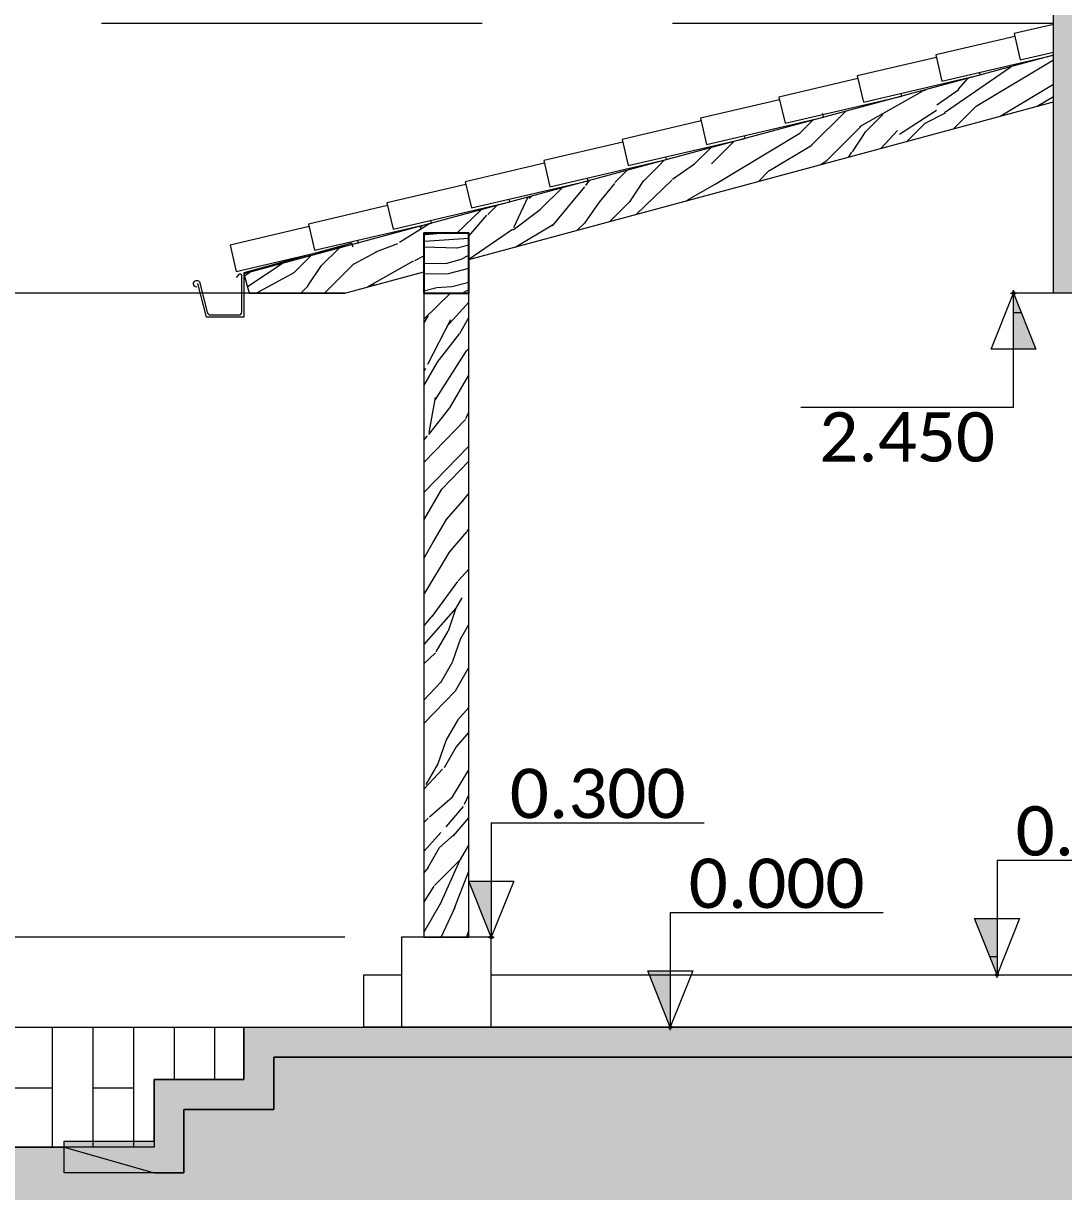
# Model space of a CAD drawing. Header units: metres. Extents: x -197 to 1099, y -24 to 14.
# Drawn here: x 217.606 to 221.077, y -0.549 to 3.35 of the extents above; entities that cross this region are included whole.
import ezdxf
from ezdxf.enums import TextEntityAlignment as Align

# ---------------------------------------------------------------- set-up
doc = ezdxf.new("R2010")
doc.units = ezdxf.units.M
doc.header["$LTSCALE"] = 0.001
doc.header["$PDMODE"] = 34
doc.header["$PDSIZE"] = 0.01
doc.linetypes.add('HIDDENX2', pattern=[19.05, 12.7, -6.35])
doc.layers.get('0').update_dxf_attribs({"lineweight": 13, "true_color": 0x000000})
for name, color, linetype, lineweight, true_color in [('Jach-Anotaciones-CalidaddeLínea  0.13', 7, 'Continuous', 13, 0x000000), ('Jach-Anotaciones-Hatch-Lum100%', 7, 'Continuous', 13, 0x000000), ('Jach-Anotaciones-Hatch-Lum50%', 9, 'Continuous', 13, 0x808080), ('Jach-Anotaciones-Hatch-Lum80%', 250, 'Continuous', 13, 0x333333), ('JACH-Anotaciones-Textos-Lum75% @ 0.075', 7, 'Continuous', 13, 0x404040), ('JACH-Arq-Lineas-Proyeccion Niveles cortes', 9, 'HIDDENX2', 13, 0x808080), ('JACH-Arq-Muros01-Carga', 7, 'Continuous', 25, 0x000000)]:
    doc.layers.add(name, color=color, linetype=linetype, lineweight=lineweight, true_color=true_color)
doc.layers.add('PDF_Geometry', color=7, linetype='Continuous', true_color=0x4b4b4b)
doc.styles.add('02a-Calibri-JACH(1.8mm)', font='calibri.ttf', dxfattribs={"height": 2.2})
pattern_1 = [(0, (169.421, 45.032), (0, 6.985), [5.08, -1.905]), (90, (169.421, 45.032), (-6.985, 4e-16), [5.08, -1.905])]

# ---------------------------------------------------------------- blocks, each defined once
blk = doc.blocks.new('A$C20b43d2c')
at = {"lineweight": 0, "ltscale": 100}
blk.add_lwpolyline([(0.3378, 0.1822), (0.3333, 0.1951), (-0.0262, 0.0965), (-0.0262, -0.0517), (-0.1507, -0.0517), (-0.1806, 0.0612)], dxfattribs=at)
blk.add_lwpolyline([(-0.1838, 0.0489, -2.05129), (-0.1731, 0.0626), (-0.1485, -0.0365, 0.34454), (-0.1388, -0.0441), (-0.0438, -0.0441, 0.414214), (-0.0338, -0.0341), (-0.0338, 0.0859, 0.707962), (-0.0442, 0.0896), (-0.0523, 0.0807)], format="xyb", dxfattribs=at)
blk = doc.blocks.new('A$Cd55f58f5')
at = {"layer": 'JACH-Arq-Muros01-Carga', "lineweight": 0, "ltscale": 100}
blk.add_blockref('A$C20b43d2c', (0.0262, -0.0965), dxfattribs=at)
blk = doc.blocks.new('*U537')
at = {"lineweight": 0, "ltscale": 100}
h = blk.add_hatch(dxfattribs=at)
h.set_pattern_fill('ANGLE', color=256)
h.set_pattern_definition(pattern_1)
h.paths.add_polyline_path([(0, 2.5), (0, 0), (1, 2.5)])
h = blk.add_hatch(color=256, dxfattribs=at)
h.dxf.hatch_style = 1
h.paths.add_polyline_path([(0, 2.5), (0, 0), (1, 2.5)])
for points in [[(0, 5.099), (-9.466, 5.099)], [(0, 5.099), (0, 1.25)]]:
    blk.add_lwpolyline(points, dxfattribs=at)
for points in [[(0, 0), (1, 2.5), (-1, 2.5)], [(0, 2.5), (0, 0), (1, 2.5)]]:
    blk.add_lwpolyline(points, close=True, dxfattribs=at)
blk.add_point((0, 0), dxfattribs=at)
at = {"lineweight": 0, "ltscale": 100, "style": '02a-Calibri-JACH(1.8mm)'}
blk.add_attdef('ALT', text='', height=2.2, dxfattribs=at).set_placement((-4.733, 6.401), align=Align.MIDDLE_CENTER)
blk = doc.blocks.new('*U530')
at = {"lineweight": 0, "ltscale": 100}
h = blk.add_hatch(dxfattribs=at)
h.set_pattern_fill('ANGLE', color=256)
h.set_pattern_definition(pattern_1)
h.paths.add_polyline_path([(0, 2.5), (0, 0), (1, 2.5)])
h = blk.add_hatch(color=256, dxfattribs=at)
h.dxf.hatch_style = 1
h.paths.add_polyline_path([(0, 2.5), (0, 0), (1, 2.5)])
for points in [[(0, 5.099), (-9.466, 5.099)], [(0, 5.099), (0, 1.25)]]:
    blk.add_lwpolyline(points, dxfattribs=at)
for points in [[(0, 0), (1, 2.5), (-1, 2.5)], [(0, 2.5), (0, 0), (1, 2.5)]]:
    blk.add_lwpolyline(points, close=True, dxfattribs=at)
blk.add_point((0, 0), dxfattribs=at)
at = {"lineweight": 0, "ltscale": 100, "style": '02a-Calibri-JACH(1.8mm)'}
blk.add_attdef('ALT', text='', height=2.2, dxfattribs=at).set_placement((-4.733, 6.401), align=Align.MIDDLE_CENTER)
blk = doc.blocks.new('*U531')
at = {"lineweight": 0, "ltscale": 100}
h = blk.add_hatch(dxfattribs=at)
h.set_pattern_fill('ANGLE', color=256)
h.set_pattern_definition(pattern_1)
h.paths.add_polyline_path([(0, 2.5), (0, 0), (1, 2.5)])
h = blk.add_hatch(color=256, dxfattribs=at)
h.dxf.hatch_style = 1
h.paths.add_polyline_path([(0, 2.5), (0, 0), (1, 2.5)])
for points in [[(0, 5.099), (-9.466, 5.099)], [(0, 5.099), (0, 1.25)]]:
    blk.add_lwpolyline(points, dxfattribs=at)
for points in [[(0, 0), (1, 2.5), (-1, 2.5)], [(0, 2.5), (0, 0), (1, 2.5)]]:
    blk.add_lwpolyline(points, close=True, dxfattribs=at)
blk.add_point((0, 0), dxfattribs=at)
at = {"lineweight": 0, "ltscale": 100, "style": '02a-Calibri-JACH(1.8mm)'}
blk.add_attdef('ALT', text='', height=2.2, dxfattribs=at).set_placement((-4.733, 6.401), align=Align.MIDDLE_CENTER)
blk = doc.blocks.new('*U346')
at = {"lineweight": 0, "ltscale": 100}
h = blk.add_hatch(dxfattribs=at)
h.set_pattern_fill('ANGLE', color=256)
h.set_pattern_definition(pattern_1)
h.paths.add_polyline_path([(0, 2.5), (0, 0), (1, 2.5)])
h = blk.add_hatch(color=256, dxfattribs=at)
h.dxf.hatch_style = 1
h.paths.add_polyline_path([(0, 2.5), (0, 0), (1, 2.5)])
for points in [[(0, 5.099), (-9.466, 5.099)], [(0, 5.099), (0, 1.25)]]:
    blk.add_lwpolyline(points, dxfattribs=at)
for points in [[(0, 0), (1, 2.5), (-1, 2.5)], [(0, 2.5), (0, 0), (1, 2.5)]]:
    blk.add_lwpolyline(points, close=True, dxfattribs=at)
blk.add_point((0, 0), dxfattribs=at)
at = {"lineweight": 0, "ltscale": 100, "style": '02a-Calibri-JACH(1.8mm)'}
blk.add_attdef('ALT', text='', height=2.2, dxfattribs=at).set_placement((-4.733, 6.401), align=Align.MIDDLE_CENTER)

msp = doc.modelspace()

# ---------------------------------------------------------------- hatches: boundary and pattern name
at = {"layer": 'Jach-Anotaciones-Hatch-Lum100%', "ltscale": 100}
h = msp.add_hatch(color=256, dxfattribs=at)
h.dxf.hatch_style = 1
h.paths.add_polyline_path([(221.04229, 3.5), (221.24229, 3.5), (221.24229, 2.45), (221.04229, 2.45)])
h = msp.add_hatch(color=256, dxfattribs=at)
h.dxf.hatch_style = 1
h.paths.add_polyline_path([(222.54229, -0.35), (222.44229, -0.35), (222.44229, -0.1), (218.64218, -0.1), (218.44218, -0.1), (218.44218, -0.275), (218.14218, -0.275), (218.14218, -0.48667), (217.74218, -0.48667), (217.74218, -0.38085), (218.04218, -0.38085), (218.04218, -0.175), (218.34218, -0.175), (218.34218, 0), (218.64218, 0), (222.54229, 0), (222.54229, -0.2)])
at = {"layer": 'Jach-Anotaciones-Hatch-Lum50%', "ltscale": 100}
h = msp.add_hatch(dxfattribs=at)
h.set_pattern_fill('WOOD_01', color=256, scale=0.8, angle=45, pattern_type=2)
h.set_pattern_definition([(45, (-202.8365, 0.8429), (-0.5656854, 0.5656854), [0.16, -0.64]), (53.9726, (-202.52535, 0.54306), (2.8284284845, 3.959796648), [0.1538832, -15.2344232]), (50.7105, (-202.564946, 0.57134), (4.525491696, 5.65684615), [0.1607984, -7.8791008]), (29.5779, (-202.734652, 0.741048), (7.9195885152, 4.52549029), [0.2406656, -23.8259016]), (38.6599, (-202.91001, 0.93904), (0.565684448, 0.56568676), [0.1448864, -7.0994208]), (30.0686, (-202.570603, 0.63357), (2.8284261976, 1.6970571925), [0.1241936, -12.2951456]), (33.6901, (-203.09669, 0.76368), (0.56568538, 0.5656858), [0.3263376, -3.7528776]), (50.7105, (-202.47444, 0.49215), (4.525491696, 5.65684615), [0.0803992, -7.9595]), (45, (-202.7177, 0.7241), (-0.5656854, 0.5656854), [0.08, -0.72]), (45, (-202.8987, 0.6788), (-0.5656854, 0.5656854), [0.24, -0.56]), (56.3099, (-202.87042, 0.87681), (1.697057596, 2.828425545), [0.081584, -3.9976312]), (47.7263, (-202.71768, 0.61094), (10.7480254936, 11.879391838), [0.1681904, -16.6508464]), (37.4054, (-202.672426, 0.622254), (5.091165171, 3.9598014674), [0.1210616, -11.9851336]), (45, (-202.48575, 0.379), (-0.5656854, 0.5656854), [0.16, -0.64]), (43.8309, (-202.514034, 0.294156), (0.56568509415, 0.56568596306), [0.3920816, -38.81608]), (45, (-202.9383, 0.7184), (-0.5656854, 0.5656854), [0.08, -0.72]), (45, (-202.927, 0.82024), (-0.5656854, 0.5656854), [0.08, -0.72]), (45, (-203.23245, 0.6166), (-0.5656854, 0.5656854), [0.12, -0.68]), (35.5377, (-203.108, 0.79762), (0.56568525, 0.565685688), [0.2433104, -4.6228992]), (45, (-203.289, 0.6166), (-0.5656854, 0.5656854), [0.16, -0.64]), (45, (-202.8421, 0.04525), (-0.5656854, 0.5656854), [0.088, -0.712]), (45, (-202.5819, 0.362), (-0.5656854, 0.5656854), [0.08, -0.72]), (45, (-202.8874, 0.0905), (-0.5656854, 0.5656854), [0.168, -0.632]), (50.4403, (-202.63283, 0.41295), (5.0911716063, 6.2225365545), [0.16876, -16.7072576]), (45, (-202.6724, 0.4639), (-0.5656854, 0.5656854), [0.152, -0.648]), (45, (-202.9779, 0.181), (-0.5656854, 0.5656854), [0.088, -0.712]), (43.8309, (-203.000524, 0.339411), (0.56568509415, 0.56568596306), [0.3920816, -38.81608]), (45, (-203.0005, 0.4412), (-0.5656854, 0.5656854), [0.08, -0.72]), (45, (-203.0741, 0.4016), (-0.5656854, 0.5656854), [0.08, -0.72]), (45, (-202.8478, 0.6279), (-0.5656854, 0.5656854), [0.16, -0.64]), (45, (-202.9722, 0.5261), (-0.5656854, 0.5656854), [0.08, -0.72]), (45, (-203.15326, 0.4808), (-0.5656854, 0.5656854), [0.16, -0.64]), (64.6538, (-202.762936, 0.39598), (3.959801186, 8.485278448), [0.1189288, -11.7739248]), (56.3099, (-203.0175, 0.4582), (1.697057596, 2.828425545), [0.081584, -3.9976312]), (56.3099, (-202.76294, 0.6562), (1.697057596, 2.828425545), [0.081584, -3.9976312]), (50.7105, (-203.1476, 0.70145), (4.525491696, 5.65684615), [0.0803992, -7.9595]), (34.6952, (-203.36256, 0.565685), (3.959794962, 2.828430112), [0.0894424, -8.854828]), (33.6901, (-202.7799, 0.10748), (0.56568538, 0.5656858), [0.081584, -3.9976312]), (135, (-202.712, 0.1527), (-0.5656854, -0.5656854), [0, -0.8]), (31.6076, (-203.147602, 0.350725), (11.8793768164, 7.3539278863), [0.172696, -17.0969232]), (56.3099, (-202.88173, 0.77499), (1.697057596, 2.828425545), [0.081584, -3.9976312]), (55.3048, (-202.52535, 0.41861), (2.262743818, 3.394110192), [0.0894424, -8.854828]), (33.6901, (-202.94396, 0.4978), (0.56568538, 0.5656858), [0.081584, -3.9976312]), (33.6901, (-202.91567, 0.58266), (0.56568538, 0.5656858), [0.081584, -3.9976312]), (26.5651, (-203.09103, 0.29416), (0.56568465, 0.56568597), [0.1011928, -2.4286288]), (30.9638, (-203.22114, 0.54871), (0.5656845, 0.565685905), [0.3298488, -2.9686352]), (28.3008, (-203.1476, 0.70145), (5.091165255, 2.828430646), [0.2505672, -8.101676]), (45, (-203.1759, 0.7297), (-0.5656854, 0.5656854), [0.096, -0.704]), (30.9638, (-202.7686, 0.2093), (0.5656845, 0.565685905), [0.3298488, -2.9686352]), (30.9638, (-202.86476, 0.19233), (0.5656845, 0.565685905), [0.3298488, -2.9686352]), (30.9638, (-202.91567, 0.24324), (0.5656845, 0.565685905), [0.3298488, -2.9686352]), (34.6952, (-203.2268, 0.42992), (3.959794962, 2.828430112), [0.0894424, -8.854828]), (30.9638, (-203.04012, 0.59397), (0.5656845, 0.565685905), [0.164924, -3.13356]), (34.6952, (-203.04578, 0.2489), (3.959794962, 2.828430112), [0.0894424, -8.854828]), (42.6141, (-202.712024, 0.50346), (0.5656847006, 0.565686088), [0.1921664, -19.024492]), (34.6952, (-202.87607, 0.54306), (3.959794962, 2.828430112), [0.0894424, -8.854828]), (57.5288, (-202.80253, 0.59397), (1.69705694, 2.828427002), [0.073756, -7.3018792]), (34.5626, (-203.017494, 0.220617), (7.3539020538, 5.0911769359), [0.3091152, -30.602364]), (36.8699, (-202.76294, 0.39598), (0.565685257, 0.565684983), [0.1131368, -5.5437168]), (49.7636, (-202.97224, 0.29981), (5.656859058, 6.788220234), [0.1926656, -9.4406096]), (45, (-202.8478, 0.4469), (-0.5656854, 0.5656854), [0.248, -0.552]), (29.7449, (-203.30034, 0.50346), (2.828426012, 1.697057062), [0.0912144, -9.0301888]), (35.5377, (-202.71202, 0.15274), (0.56568525, 0.565685688), [0.2433104, -4.6228992]), (25.0169, (-202.94961, 0.152735), (2.26274125, 1.131371164), [0.0936376, -9.2701216]), (45, (-202.8252, 0.9447), (-0.5656854, 0.5656854), [0.04, -0.76]), (45, (-202.57626, 0.6958), (-0.5656854, 0.5656854), [0.08, -0.72]), (56.3099, (-202.37261, 0.49215), (1.697057596, 2.828425545), [0.081584, -3.9976312]), (45, (-202.4235, 0.5544), (-0.5656854, 0.5656854), [0.144, -0.656]), (28.3008, (-202.728995, 0.84853), (5.091165255, 2.828430646), [0.0835224, -8.2687208]), (33.0207, (-202.604544, 0.73539), (13.0113855114, 8.4846601969), [0.1472056, -26.8405152]), (135, (-202.3726, 0.49215), (-0.5656854, -0.5656854), [0, -0.8]), (45, (-202.32736, 0.56), (-0.5656854, 0.5656854), [0.072, -0.728]), (45, (-202.4348, 0.6675), (-0.5656854, 0.5656854), [0.072, -0.728]), (45, (-202.4631, 0.6958), (-0.5656854, 0.5656854), [0.072, -0.728]), (21.0376, (-202.655456, 0.88813), (5.656846714, 2.262749266), [0.0787912, -7.8002896]), (33.5163, (-202.723338, 0.956008), (3.39420048803, 2.2626537432), [0.0734704, -52.17242]), (26.5651, (-202.5197, 0.75236), (0.56568465, 0.56568597), [0.0758944, -2.4539264]), (32.4712, (-202.79688, 1.02955), (3.394112506, 2.262742106), [0.073756, -7.3018792])])
h.paths.add_polyline_path([(218.35974, 2.45), (218.67858, 2.45), (218.9423, 2.52121), (218.9423, 2.65), (219.0923, 2.65), (219.0923, 2.56171), (221.04229, 3.08821), (221.04229, 3.24358), (218.3423, 2.51458)])
h = msp.add_hatch(dxfattribs=at)
h.set_pattern_fill('WOOD_01', color=256, scale=0.5, angle=15, pattern_type=2)
h.set_pattern_definition([(15, (-202.20014, 0.4686), (-0.1294095, 0.4829629), [0.1, -0.4]), (23.9726, (-202.12543, 0.209086), (2.7683682778, 1.2594189055), [0.096177, -9.5215145]), (20.7105, (-202.138023, 0.23677), (4.217258655, 1.647641639), [0.100499, -4.924438]), (359.5779, (-202.176846, 0.381659), (5.7008187417, -0.0253779387), [0.150416, -14.8911885]), (8.6599, (-202.20989, 0.543624), (0.4829628014, 0.12941055), [0.090554, -4.437138]), (0.0686, (-202.12164, 0.272218), (2.06126096, 0.0346759635), [0.077621, -7.684466]), (3.6901, (-202.36573, 0.50704), (0.482963006, 0.12940974), [0.203961, -2.3455485]), (20.7105, (-202.11378, 0.16562), (4.217258655, 1.647641639), [0.0502495, -4.9746875]), (15, (-202.17296, 0.36717), (-0.1294095, 0.4829629), [0.05, -0.45]), (15, (-202.2851, 0.39924), (-0.1294095, 0.4829629), [0.15, -0.35]), (26.3099, (-202.2079, 0.49757), (1.802442352, 1.000599736), [0.05099, -2.4985195]), (17.7263, (-202.20832, 0.305932), (9.5298493981, 3.071151479), [0.105119, -10.406779]), (7.4054, (-202.18029, 0.297914), (3.9931119417, 0.5523162995), [0.0756635, -7.4907085]), (15, (-202.15526, 0.1079), (-0.1294095, 0.4829629), [0.1, -0.4]), (13.8309, (-202.197087, 0.070828), (0.48296290225, 0.1294099172), [0.245051, -24.26005]), (15, (-202.29414, 0.43305), (-0.1294095, 0.4829629), [0.05, -0.45]), (15, (-202.2562, 0.48463), (-0.1294095, 0.4829629), [0.05, -0.45]), (15, (-202.4852, 0.46986), (-0.1294095, 0.4829629), [0.075, -0.425]), (5.5377, (-202.36125, 0.52895), (0.4829629, 0.12940972), [0.152069, -2.889312]), (15, (-202.5158, 0.48754), (-0.1294095, 0.4829629), [0.1, -0.4]), (15, (-202.45246, 0.03864), (-0.1294095, 0.4829629), [0.055, -0.445]), (15, (-202.2126, 0.1288), (-0.1294095, 0.4829629), [0.05, -0.45]), (15, (-202.4628, 0.07727), (-0.1294095, 0.4829629), [0.105, -0.395]), (20.4403, (-202.224263, 0.17225), (4.7002201396, 1.7770555806), [0.105475, -10.442036]), (15, (-202.2298, 0.2122), (-0.1294095, 0.4829629), [0.095, -0.405]), (15, (-202.4835, 0.15455), (-0.1294095, 0.4829629), [0.055, -0.445]), (13.8309, (-202.446265, 0.247351), (0.48296290225, 0.1294099172), [0.245051, -24.26005]), (15, (-202.41444, 0.30246), (-0.1294095, 0.4829629), [0.05, -0.45]), (15, (-202.4666, 0.304), (-0.1294095, 0.4829629), [0.05, -0.45]), (15, (-202.27344, 0.3558), (-0.1294095, 0.4829629), [0.1, -0.4]), (15, (-202.3726, 0.33955), (-0.1294095, 0.4829629), [0.05, -0.45]), (15, (-202.48474, 0.37163), (-0.1294095, 0.4829629), [0.1, -0.4]), (34.6538, (-202.29999, 0.203724), (4.7949547782, 3.355353813), [0.0743305, -7.358703]), (26.3099, (-202.41833, 0.31695), (1.802442352, 1.000599736), [0.05099, -2.4985195]), (26.3099, (-202.21867, 0.34457), (1.802442352, 1.000599736), [0.05099, -2.4985195]), (20.7105, (-202.412736, 0.48927), (4.217258655, 1.647641639), [0.0502495, -4.9746875]), (4.6952, (-202.571513, 0.482963), (3.027186304, 0.2934967805), [0.0559015, -5.5342675]), (3.6901, (-202.39933, 0.05287), (0.482963006, 0.12940974), [0.05099, -2.4985195]), (105, (-202.34845, 0.05615), (-0.4829629, -0.1294095), [0, -0.5]), (1.6076, (-202.522338, 0.299437), (8.7280037796, 0.2681249743), [0.107935, -10.685577]), (26.3099, (-202.24585, 0.44599), (1.802442352, 1.000599736), [0.05099, -2.4985195]), (25.3048, (-202.16432, 0.141725), (2.2854054527, 1.130008588), [0.0559015, -5.5342675]), (3.6901, (-202.36615, 0.31541), (0.482963006, 0.12940974), [0.05099, -2.4985195]), (3.6901, (-202.32432, 0.352495), (0.482963006, 0.12940974), [0.05099, -2.4985195]), (356.5651, (-202.5094, 0.25114), (0.48296266, 0.12941006), [0.0632455, -1.517893]), (0.9638, (-202.50027, 0.42958), (0.482962562, 0.129410072), [0.2061555, -1.855397]), (358.3008, (-202.412736, 0.489272), (3.6395586055, -0.0600561467), [0.1566045, -5.0635475]), (15, (-202.4192, 0.5134), (-0.1294095, 0.4829629), [0.06, -0.44]), (0.9638, (-202.36139, 0.10445), (0.482962562, 0.129410072), [0.2061555, -1.855397]), (0.9638, (-202.41874, 0.12532), (0.482962562, 0.129410072), [0.2061555, -1.855397]), (0.9638, (-202.43039, 0.16878), (0.482962562, 0.129410072), [0.2061555, -1.855397]), (4.6952, (-202.540455, 0.36705), (3.027186304, 0.2934967805), [0.0559015, -5.5342675]), (0.9638, (-202.38815, 0.39751), (0.482962562, 0.129410072), [0.1030775, -1.958475]), (4.6952, (-202.499044, 0.212504), (3.027186304, 0.2934967805), [0.0559015, -5.5342675]), (12.6141, (-202.238845, 0.24599), (0.4829627283, 0.1294101079), [0.120104, -11.8903075]), (4.6952, (-202.315264, 0.318688), (3.027186304, 0.2934967805), [0.0559015, -5.5342675]), (27.5288, (-202.25955, 0.323263), (1.802442451, 1.000600729), [0.0460975, -4.5636745]), (4.5626, (-202.492573, 0.188356), (5.57140903965, 0.4575859592), [0.193197, -19.1264775]), (6.8699, (-202.29999, 0.203724), (0.482962684, 0.129409336), [0.0707105, -3.464823]), (19.7636, (-202.44333, 0.21708), (5.1831836043, 1.906463525), [0.120416, -5.900381]), (15, (-202.33, 0.2578), (-0.1294095, 0.4829629), [0.155, -0.345]), (359.7449, (-202.55728, 0.429837), (2.061260819, 0.0346759505), [0.057009, -5.643868]), (5.5377, (-202.34845, 0.05615), (0.4829629, 0.12940972), [0.152069, -2.889312]), (355.0169, (-202.477044, 0.1304), (1.578298117, -0.0947340347), [0.0585235, -5.793826]), (15, (-202.1622, 0.52017), (-0.1294095, 0.4829629), [0.025, -0.475]), (15, (-202.10526, 0.30767), (-0.1294095, 0.4829629), [0.05, -0.45]), (26.3099, (-202.05867, 0.1338), (1.802442352, 1.000599736), [0.05099, -2.4985195]), (15, (-202.0668, 0.1834), (-0.1294095, 0.4829629), [0.09, -0.41]), (358.3008, (-202.140196, 0.438066), (3.6395586055, -0.0600561467), [0.0522015, -5.1679505]), (3.0207, (-202.10819, 0.337938), (9.6940753061, 0.5263990733), [0.0920035, -16.775322]), (105, (-202.05867, 0.1338), (-0.4829629, -0.1294095), [0, -0.5]), (15, (-202.01296, 0.1564), (-0.1294095, 0.4829629), [0.045, -0.455]), (15, (-202.03755, 0.24816), (-0.1294095, 0.4829629), [0.045, -0.455]), (15, (-202.044, 0.2723), (-0.1294095, 0.4829629), [0.045, -0.455]), (351.0376, (-202.08802, 0.43652), (3.7689672455, -0.543015631), [0.0492445, -4.875181]), (3.5163, (-202.103547, 0.494474), (2.54424419986, 0.16400961099), [0.045919, -32.6077625]), (356.5651, (-202.05696, 0.3206), (0.48296266, 0.12941006), [0.047434, -1.533704]), (2.4712, (-202.12037, 0.55726), (2.5442241916, 0.164084933), [0.0460975, -4.5636745])])
h.paths.add_polyline_path([(218.9423, 2.45), (219.0923, 2.45), (219.0923, 2.65), (218.9423, 2.65)])
h = msp.add_hatch(dxfattribs=at)
h.set_pattern_fill('WOOD_01', color=256, scale=0.8, angle=60, pattern_type=2)
h.set_pattern_definition([(60, (162.4015, 0.7539), (-0.69282, 0.4), [0.16, -0.64]), (68.9726, (162.779583, 0.54481), (1.707181334, 4.55692101), [0.153883, -15.234423]), (65.7105, (162.734014, 0.56188), (2.90718979, 6.63537723), [0.160798, -7.879101]), (44.5779, (162.526168, 0.681882), (6.478452005, 6.421028285), [0.2406656, -23.8259016]), (53.6599, (162.30554, 0.82774), (0.39999871, 0.69282136), [0.144886, -7.099421]), (45.0686, (162.712445, 0.620523), (2.29281919, 2.37128194), [0.124194, -12.295146]), (48.6901, (162.17061, 0.61004), (0.39999986, 0.69282067), [0.326338, -3.752878]), (65.7105, (162.84194, 0.50881), (2.90718979, 6.63537723), [0.080399, -7.9595]), (60, (162.54695, 0.6699), (-0.69282, 0.4), [0.08, -0.72]), (60, (162.3838, 0.5793), (-0.69282, 0.4), [0.24, -0.56]), (71.3099, (162.35989, 0.77788), (0.90718136, 3.1712801), [0.081584, -3.997631]), (62.7263, (162.576235, 0.5606), (7.307182554, 14.256405072), [0.16819, -16.650846]), (52.4054, (162.61702, 0.58324), (3.89281589, 5.14256501), [0.121062, -11.985134]), (60, (162.8603, 0.3966), (-0.69282, 0.4), [0.16, -0.64]), (58.8309, (162.854932, 0.307318), (0.399999541, 0.692820757), [0.3920816, -38.81608]), (60, (162.3353, 0.6073), (-0.69282, 0.4), [0.08, -0.72]), (60, (162.3199, 0.7086), (-0.69282, 0.4), [0.08, -0.72]), (60, (162.0775, 0.4328), (-0.69282, 0.4), [0.12, -0.68]), (50.5377, (162.1509, 0.63989), (0.39999976, 0.69282053), [0.24331, -4.622899]), (60, (162.0229, 0.4182), (-0.69282, 0.4), [0.16, -0.64]), (60, (162.6024, -0.018), (-0.69282, 0.4), [0.088, -0.712]), (60, (162.7718, 0.3553), (-0.69282, 0.4), [0.08, -0.72]), (60, (162.547, 0.014), (-0.69282, 0.4), [0.168, -0.632]), (65.4403, (162.70944, 0.391318), (3.307183171, 7.328200937), [0.16876, -16.707258]), (60, (162.658, 0.43025), (-0.69282, 0.4), [0.152, -0.648]), (60, (162.43616, 0.078), (-0.69282, 0.4), [0.088, -0.712]), (58.8309, (162.373307, 0.225118), (0.399999541, 0.692820757), [0.3920816, -38.81608]), (60, (162.34695, 0.3235), (-0.69282, 0.4), [0.08, -0.72]), (60, (162.2862, 0.2662), (-0.69282, 0.4), [0.08, -0.72]), (60, (162.4462, 0.5433), (-0.69282, 0.4), [0.16, -0.64]), (60, (162.3523, 0.41275), (-0.69282, 0.4), [0.08, -0.72]), (60, (162.1892, 0.3222), (-0.69282, 0.4), [0.16, -0.64]), (79.6538, (162.58816, 0.34125), (1.62872257, 9.22102156), [0.118929, -11.773925]), (71.3099, (162.32617, 0.33547), (0.90718136, 3.1712801), [0.081584, -3.997631]), (71.3099, (162.52081, 0.5926), (0.90718136, 3.1712801), [0.081584, -3.997631]), (65.7105, (162.13754, 0.53675), (2.90718979, 6.63537723), [0.080399, -7.9595]), (49.6952, (161.96504, 0.34998), (3.09281664, 3.75692404), [0.089442, -8.854828]), (48.6901, (162.64643, 0.05819), (0.39999986, 0.69282067), [0.081584, -3.997631]), (150, (162.7003, 0.1195), (-0.4, -0.69282), [0, -0.8]), (46.6076, (162.22831, 0.19798), (9.571260274, 10.177957834), [0.172696, -17.096923]), (71.3099, (162.37532, 0.6766), (0.90718136, 3.1712801), [0.081584, -3.997631]), (70.3048, (162.811794, 0.4246), (1.30718233, 3.86409989), [0.089442, -8.854828]), (48.6901, (162.38695, 0.39275), (0.39999986, 0.69282067), [0.081584, -3.997631]), (48.6901, (162.39231, 0.48204), (0.39999986, 0.69282067), [0.081584, -3.997631]), (41.5651, (162.2976, 0.15798), (0.3999991, 0.6928206), [0.101193, -2.428629]), (45.9638, (162.10603, 0.37019), (0.399999, 0.69282055), [0.329849, -2.968635]), (43.3008, (162.13754, 0.536754), (4.18563629, 4.04974474), [0.250567, -8.101676]), (60, (162.1029, 0.55675), (-0.69282, 0.4), [0.096, -0.704]), (45.9638, (162.631, 0.15947), (0.399999, 0.69282055), [0.329849, -2.968635]), (45.9638, (162.54251, 0.11819), (0.399999, 0.69282055), [0.329849, -2.968635]), (45.9638, (162.48016, 0.15419), (0.399999, 0.69282055), [0.329849, -2.968635]), (49.6952, (162.13132, 0.25398), (3.09281664, 3.75692404), [0.089442, -8.854828]), (45.9638, (162.26917, 0.46075), (0.399999, 0.69282055), [0.164924, -3.13356]), (49.6952, (162.35302, 0.12598), (3.09281664, 3.75692404), [0.089442, -8.854828]), (57.6141, (162.609517, 0.458246), (0.399999129, 0.692820776), [0.192166, -19.024492]), (49.6952, (162.44081, 0.454036), (3.09281664, 3.75692404), [0.089442, -8.854828]), (72.5288, (162.498666, 0.52225), (0.90718035, 3.17128135), [0.073756, -7.301879]), (49.5626, (162.38766, 0.10598), (5.785630365, 6.821029196), [0.309115, -30.602364]), (51.8699, (162.58816, 0.34125), (0.39999995, 0.69281985), [0.113137, -5.543717]), (64.7636, (162.410876, 0.19419), (3.70718558, 8.0210201), [0.192666, -9.44061]), (60, (162.493, 0.3685), (-0.69282, 0.4), [0.248, -0.552]), (44.7449, (162.04125, 0.30598), (2.292819045, 2.37128176), [0.091214, -9.030189]), (50.5377, (162.70029, 0.11947), (0.39999976, 0.69282053), [0.24331, -4.622899]), (40.0169, (162.4708, 0.05798), (1.89281981, 1.67846116), [0.093638, -9.270122]), (60, (162.386, 0.8552), (-0.69282, 0.4), [0.04, -0.76]), (60, (162.6909, 0.6792), (-0.69282, 0.4), [0.08, -0.72]), (71.3099, (162.94029, 0.53516), (0.90718136, 3.1712801), [0.081584, -3.997631]), (60, (162.875, 0.5821), (-0.69282, 0.4), [0.144, -0.656]), (43.3008, (162.503814, 0.787164), (4.18563629, 4.04974474), [0.083522, -8.268721]), (48.0207, (162.653307, 0.710092), (10.372041651, 11.563146785), [0.1472056, -26.840515]), (150, (162.9403, 0.5352), (-0.4, -0.69282), [0, -0.8]), (60, (162.9664, 0.61245), (-0.69282, 0.4), [0.072, -0.728]), (60, (162.8348, 0.68845), (-0.69282, 0.4), [0.072, -0.728]), (60, (162.80016, 0.70845), (-0.69282, 0.4), [0.072, -0.728]), (36.0376, (162.5646, 0.84445), (4.87845173, 3.64974762), [0.078791, -7.80029]), (48.5163, (162.48146, 0.892446), (2.6929280298, 3.0640394157), [0.0734704, -52.17242]), (41.5651, (162.73088, 0.74845), (0.3999991, 0.6928206), [0.075894, -2.453926]), (47.4712, (162.39139, 0.94445), (2.69282018, 3.064102), [0.073756, -7.301879])])
h.paths.add_polyline_path([(218.9423, 0.3), (219.0923, 0.3), (219.0923, 2.45), (218.9423, 2.45)])
h = msp.add_hatch(dxfattribs=at)
h.set_pattern_fill('AR-BRSTD', color=256, scale=0.002, angle=90, double=1)
h.set_pattern_definition([(90, (-305.94067, 0), (-0.1354836, 8e-18), []), (180, (-305.94067, 0), (-0.1354836, -0.2032), [0.1354836, -0.1354836])])
h.paths.add_polyline_path([(202.3423, 0), (218.34218, 0), (218.34218, -0.175), (218.04218, -0.175), (218.04218, -0.4), (202.6423, -0.4), (202.6423, -0.20958), (202.3423, -0.2)])
at = {"layer": 'Jach-Anotaciones-Hatch-Lum80%', "ltscale": 100}
h = msp.add_hatch(dxfattribs=at)
h.set_pattern_fill('EARTH', color=256, scale=0.03, angle=45, double=1)
h.set_pattern_definition([(45, (-101.32783, 0), (0, 0.26940768), [0.1905, -0.1905]), (45, (-101.37834, 0.05051), (0, 0.26940768), [0.1905, -0.1905]), (45, (-101.42886, 0.10103), (0, 0.26940768), [0.1905, -0.1905]), (135, (-101.42886, 0.1347), (-0.26940768, 0), [0.1905, -0.1905]), (135, (-101.37834, 0.18522), (-0.26940768, 0), [0.1905, -0.1905]), (135, (-101.32783, 0.23573), (-0.26940768, 0), [0.1905, -0.1905])])
h.paths.add_polyline_path([(218.04218, -0.48667), (218.14218, -0.48667), (218.14218, -0.275), (218.44218, -0.275), (218.44218, -0.1), (222.44229, -0.1), (222.44229, -0.35), (228.40229, -0.35), (228.40229, 0.025), (229.05096, 0.025), (240.74482, -0.27484), (241.95229, -0.42578), (242.13532, -0.52717), (242.29155, -0.80121), (242.26604, -1.037), (242.35532, -1.18676), (242.20547, -1.37158), (241.58998, -1.47917), (241.03503, -1.28342), (239.85169, -1.16924), (239.21513, -1.48733), (238.6357, -1.63414), (237.87673, -1.47917), (237.32178, -1.0469), (236.11396, -1.19371), (235.59165, -1.56889), (234.88165, -1.87882), (233.04164, -1.41138), (230.89008, -1.53663), (229.49051, -1.91241), (228.30229, -2.41694), (226.62873, -2.72658), (224.91583, -2.47607), (223.32827, -2.37169), (222.40915, -2.37169), (221.21848, -2.26731), (220.27848, -2.05854), (198.91213, -2.66396), (197.95124, -2.87272), (196.94857, -2.47607), (196.5099, -2.1838), (195.47022, -1.71211), (195.73688, -0.48667), (196.39356, 0.1), (201.9423, 0.1), (201.9423, -0.1), (202.2423, -0.1), (202.2423, -0.3), (202.5423, -0.3), (202.5423, -0.48667), (202.9423, -0.48465), (202.9423, -0.4), (217.74218, -0.4)])

# ---------------------------------------------------------------- linework, layer by layer
at = {"layer": 'Jach-Anotaciones-CalidaddeLínea  0.13', "ltscale": 100}
for points in [[(221.04229, 3.5), (221.24229, 3.5), (221.24229, 2.45), (221.04229, 2.45)], [(218.35974, 2.45), (218.67858, 2.45), (218.9423, 2.52121), (218.9423, 2.65), (219.0923, 2.65), (219.0923, 2.56171), (221.04229, 3.08821), (221.04229, 3.24358), (218.3423, 2.51458)], [(218.9423, 0.3), (219.0923, 0.3), (219.0923, 2.45), (218.9423, 2.45)], [(218.8673, 0), (219.1673, 0), (219.1673, 0.3), (218.8673, 0.3)], [(202.3423, 0), (218.34218, 0), (218.34218, -0.175), (218.04218, -0.175), (218.04218, -0.4), (202.6423, -0.4), (202.6423, -0.20958), (202.3423, -0.2)], [(222.54229, -0.35), (222.44229, -0.35), (222.44229, -0.1), (218.64218, -0.1), (218.44218, -0.1), (218.44218, -0.275), (218.14218, -0.275), (218.14218, -0.48667), (217.74218, -0.48667), (217.74218, -0.38085), (218.04218, -0.38085), (218.04218, -0.175), (218.34218, -0.175), (218.34218, 0), (218.64218, 0), (222.54229, 0), (222.54229, -0.2)]]:
    msp.add_lwpolyline(points, close=True, dxfattribs=at)
for points in [[(221.04229, 3.34638), (220.91149, 3.31592), (220.93191, 3.22827), (221.04229, 3.25398)], [(222.54229, -0.175), (222.54229, 2.45), (221.04229, 2.45), (221.04229, 3.35)], [(220.91364, 3.30671), (220.64994, 3.2453), (220.67035, 3.15764), (221.04229, 3.24426)], [(220.65208, 3.23609), (220.38838, 3.17467), (220.40879, 3.08702), (220.79837, 3.17774), (220.79622, 3.18696)], [(220.39052, 3.16546), (220.12682, 3.10405), (220.14723, 3.01639), (220.53681, 3.10712), (220.53466, 3.11633)], [(220.12897, 3.09484), (219.86526, 3.03342), (219.88567, 2.94577), (220.27525, 3.03649), (220.2724, 3.04872)], [(219.86741, 3.02421), (219.6037, 2.9628), (219.62412, 2.87514), (220.01369, 2.96587), (220.01155, 2.97508)], [(219.60585, 2.95359), (219.34214, 2.89217), (219.36256, 2.80452), (219.75213, 2.89524), (219.74999, 2.90446)], [(219.34429, 2.88296), (219.08059, 2.82155), (219.101, 2.73389), (219.49057, 2.82462), (219.48843, 2.83383)], [(219.08273, 2.81234), (218.81903, 2.75092), (218.83944, 2.66327), (219.22902, 2.75399), (219.22687, 2.76321)], [(218.82117, 2.74171), (218.55747, 2.6803), (218.57788, 2.59264), (218.96746, 2.68337), (218.96531, 2.69258)], [(218.5595, 2.6716), (218.29591, 2.60967), (218.31632, 2.52202), (218.72394, 2.61762), (218.72195, 2.62619)], [(219.1673, 0.175), (222.54229, 0.175), (222.54229, 0), (218.7423, 0), (218.7423, 0.175), (218.8673, 0.175)], [(202.9423, -0.4), (217.74218, -0.4), (218.04218, -0.48667), (218.14218, -0.48667), (218.14218, -0.275), (218.44218, -0.275), (218.44218, -0.1), (222.44229, -0.1), (222.44229, -0.35), (228.40229, -0.35), (228.40229, 0.025), (229.05096, 0.025)]]:
    msp.add_lwpolyline(points, dxfattribs=at)
at = {"layer": 'JACH-Arq-Lineas-Proyeccion Niveles cortes', "ltscale": 100}
for points in [[(221.04229, 3.35), (216.67858, 3.35)], [(218.67858, 2.45), (216.67858, 2.45)], [(221.04229, 2.45), (220.90942, 2.45)], [(218.67858, 0.3), (216.67858, 0.3)]]:
    msp.add_lwpolyline(points, dxfattribs=at)
at = {"layer": 'PDF_Geometry', "ltscale": 100}
msp.add_lwpolyline([(218.55747, 2.67112), (218.5595, 2.6716)], dxfattribs=at)
msp.add_lwpolyline([(218.9423, 2.45), (219.0923, 2.45), (219.0923, 2.65), (218.9423, 2.65)], close=True, dxfattribs=at)

# ---------------------------------------------------------------- block references
at = {"layer": 'Jach-Anotaciones-CalidaddeLínea  0.13', "ltscale": 100}
msp.add_blockref('A$Cd55f58f5', (218.3423, 2.51758), dxfattribs=at)
at = {"layer": 'JACH-Anotaciones-Textos-Lum75% @ 0.075', "ltscale": 100}
ref = msp.add_blockref('*U537', (220.90942, 2.45), dxfattribs=dict(at, xscale=-0.075, yscale=0.075, zscale=0.075, rotation=180))
ref.add_attrib('ALT', '2.450', dxfattribs={"layer": '0', "lineweight": 0, "ltscale": 100, "height": 0.165, "style": '02a-Calibri-JACH(1.8mm)'}).set_placement((220.55446, 1.96994), align=Align.MIDDLE_CENTER)
ref = msp.add_blockref('*U346', (219.1673, 0.3), dxfattribs=dict(at, xscale=-0.075, yscale=0.075, zscale=0.075))
ref.add_attrib('ALT', '0.300', dxfattribs={"layer": '0', "lineweight": 0, "ltscale": 100, "height": 0.165, "style": '02a-Calibri-JACH(1.8mm)'}).set_placement((219.52226, 0.78006), align=Align.MIDDLE_CENTER)
ref = msp.add_blockref('*U530', (220.8548, 0.175), dxfattribs=dict(at, xscale=-0.075, yscale=0.075, zscale=0.075))
ref.add_attrib('ALT', '0.175', dxfattribs={"layer": '0', "lineweight": 0, "ltscale": 100, "height": 0.165, "style": '02a-Calibri-JACH(1.8mm)'}).set_placement((221.20976, 0.65506), align=Align.MIDDLE_CENTER)
ref = msp.add_blockref('*U531', (219.7643, 0), dxfattribs=dict(at, xscale=-0.075, yscale=0.075, zscale=0.075))
ref.add_attrib('ALT', '0.000', dxfattribs={"layer": '0', "lineweight": 0, "ltscale": 100, "height": 0.165, "style": '02a-Calibri-JACH(1.8mm)'}).set_placement((220.11926, 0.48006), align=Align.MIDDLE_CENTER)

doc.saveas('drawing.dxf')
